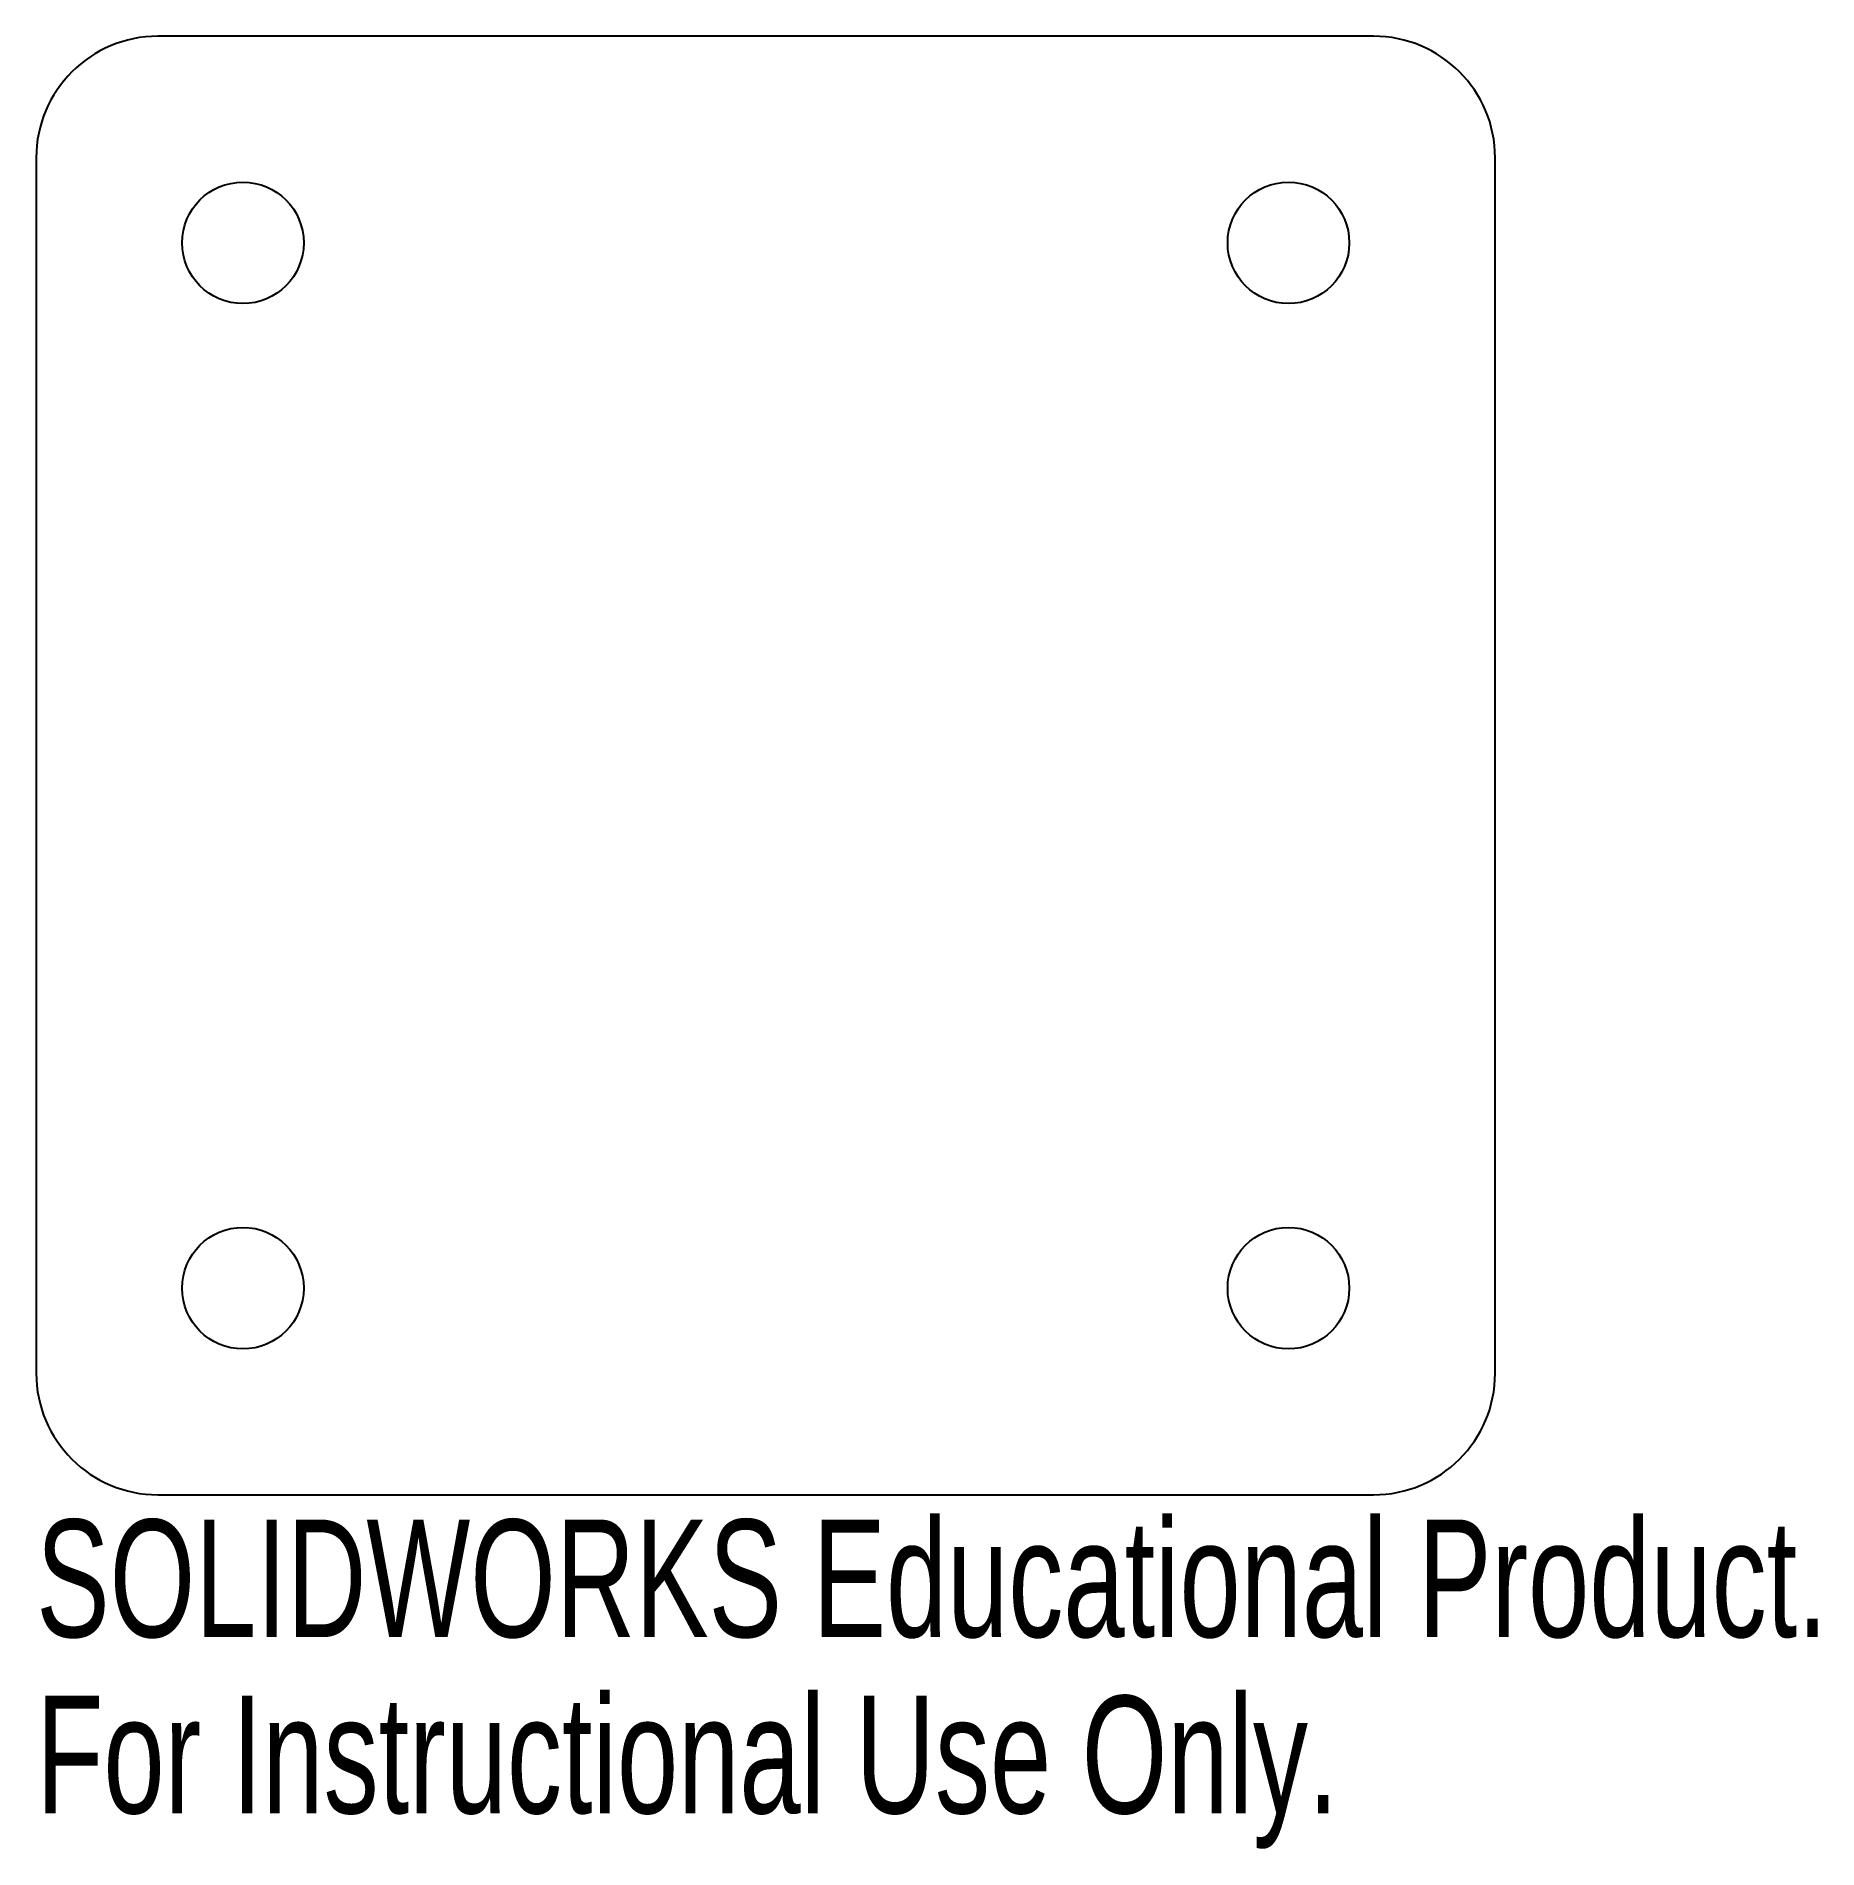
# Model space of a CAD drawing. Header units: millimetres. Extents: x -60 to 13.3, y -14.6 to 60.
import ezdxf

# ---------------------------------------------------------------- set-up
doc = ezdxf.new("R2010")
doc.units = ezdxf.units.MM
doc.styles.add('SLDTEXTSTYLE0', font='TXT', dxfattribs={"width": 0.7})

msp = doc.modelspace()

# ---------------------------------------------------------------- linework, layer by layer
at = {"color": 7, "linetype": 'Continuous', "lineweight": 25}
for p, q in [((-5, 60), (-55, 60)), ((-60, 55), (-60, 5)), ((0, 5), (0, 55)), ((-55, 0), (-5, 0))]:
    msp.add_line(p, q, dxfattribs=at)
for centre in [(-51.5, 51.5), (-8.5, 51.5), (-51.5, 8.5), (-8.5, 8.5)]:
    msp.add_circle(centre, 2.5, dxfattribs=at)
for centre, start, end in [((-55, 55), 90, 180), ((-5, 55), 0, 90), ((-55, 5), 180, 270), ((-5, 5), 270, 0)]:
    msp.add_arc(centre, 5, start, end, dxfattribs=at)

# ---------------------------------------------------------------- texts
at = {"color": 7, "linetype": 'Continuous', "char_height": 4.83362, "attachment_point": 1, "style": 'SLDTEXTSTYLE0'}
for s, insert in [('SOLIDWORKS Educational Product.', (-60, -1.02)), ('For Instructional Use Only.', (-60, -8.27))]:
    msp.add_mtext(s, dxfattribs=dict(at, insert=insert))

doc.saveas('drawing.dxf')
